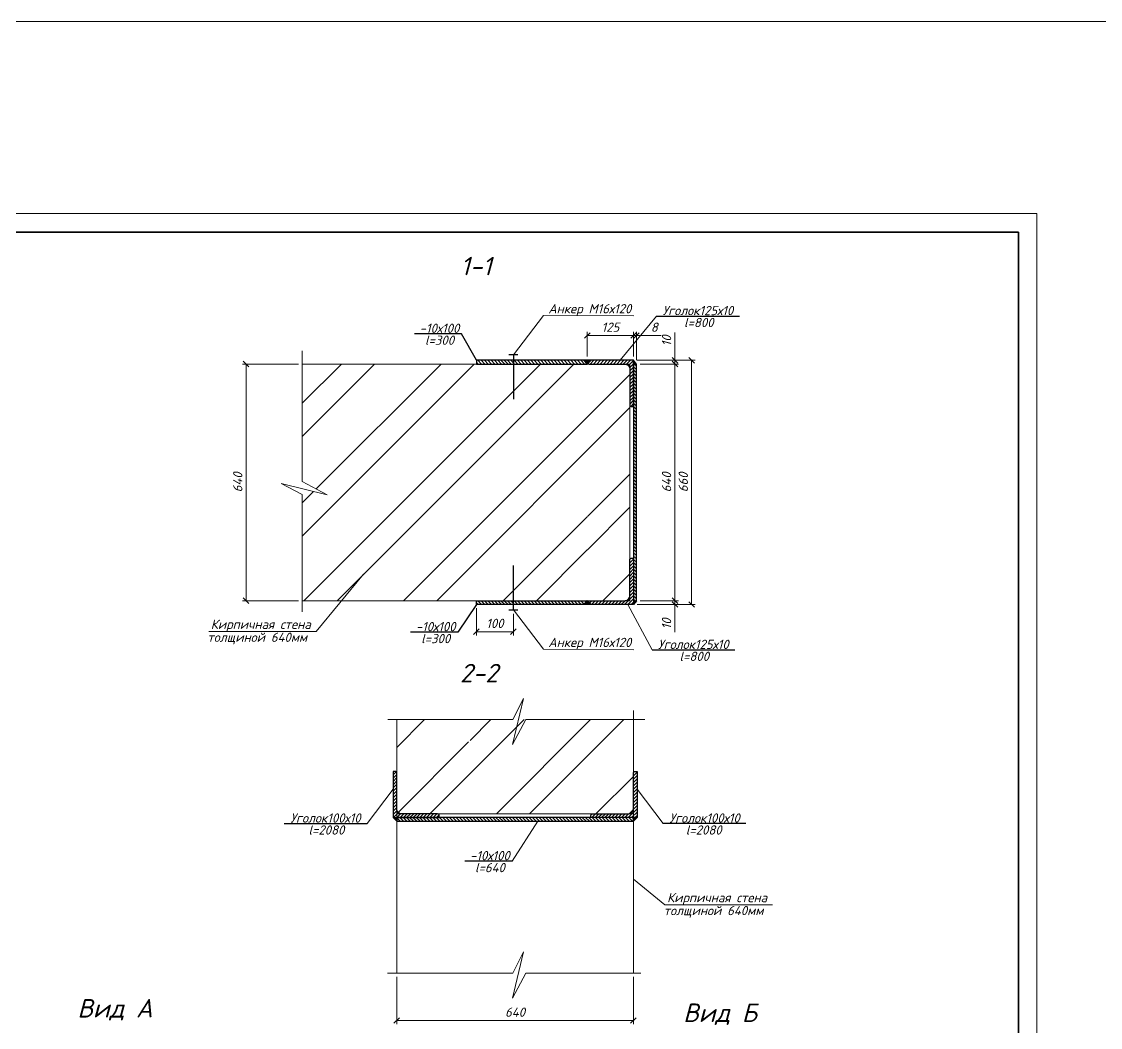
# Model space of a CAD drawing. Header units: millimetres. Extents: x 10124 to 8132345, y -95635 to 1386204.
# Drawn here: x 149752 to 152669, y 20851 to 23570 of the extents above; entities that cross this region are included whole.
import ezdxf

# ---------------------------------------------------------------- set-up
doc = ezdxf.new("R2010")
doc.units = ezdxf.units.MM
doc.layers.get('DEFPOINTS').update_dxf_attribs({"color": 1})
for name, color, linetype, lineweight in [('--дМой', 7, 'Continuous', 9), ('013', 7, 'Continuous', 13), ('030', 7, 'Continuous', 30)]:
    doc.layers.add(name, color=color, linetype=linetype, lineweight=lineweight)
doc.styles.add('10', font='isocpeui.ttf', dxfattribs={"height": 25})
doc.styles.add('GOST', font='isocpeur.TTF')
doc.dimstyles.new('10', dxfattribs={"dimtxt": 37.5, "dimasz": 15, "dimexe": 10, "dimexo": 10, "dimgap": 10, "dimtad": 1, "dimtxsty": '10', "dimblk": 'OBLIQUE', "dimcen": 2.5, "dimadec": 0, "dimazin": 0, "dimtfac": 1, "dimtmove": 0, "dimatfit": 3, "dimfxl": 1, "dimlwd": 15, "dimlwe": 15, "dimarcsym": 0})
pattern_1 = [(135, (36607.888, -6499.85), (-4.49012806, -4.49012806), [])]

# ---------------------------------------------------------------- blocks, each defined once
blk = doc.blocks.new('*U16')
at = {"color": 44, "lineweight": 20, "ltscale": 10}
for p, q in [((594, 420), (0, 420)), ((594, 0), (594, 420))]:
    blk.add_line(p, q, dxfattribs=at)
at = {"color": 137, "lineweight": 35, "ltscale": 10}
for p, q in [((589, 415), (20, 415)), ((589, 5), (589, 415))]:
    blk.add_line(p, q, dxfattribs=at)
at = {"color": 44, "lineweight": 13, "style": 'GOST', "oblique": 10, "width": 0.8}
for tag in ['ФОРМАТВЕРТ', 'ФОРМАТГОРИЗ']:
    blk.add_attdef(tag, (542.98, 1.6), '', height=2, dxfattribs=at)
blk = doc.blocks.new('*U768')
blk.add_lwpolyline([(-34.5, 90.5), (-29.1, 90.5, -0.414214), (-24.5, 85.9), (-24.5, -10.5, 0.414214), (-10.5, -24.5), (85.9, -24.5, -0.414214), (90.5, -29.1), (90.5, -34.5), (-34.5, -34.5)], format="xyb", close=True)
blk = doc.blocks.new('*U770')
blk.add_lwpolyline([(-34.5, 90.5), (-29.1, 90.5, -0.414214), (-24.5, 85.9), (-24.5, -10.5, 0.414214), (-10.5, -24.5), (85.9, -24.5, -0.414214), (90.5, -29.1), (90.5, -34.5), (-34.5, -34.5)], format="xyb", close=True)
blk = doc.blocks.new('_OBLIQUE')
at = {"color": 0, "linetype": 'ByBlock'}
blk.add_line((-0.5, -0.5), (0.5, 0.5), dxfattribs=at)
blk = doc.blocks.new('*D1368')
at = {"color": 0, "lineweight": 15, "ltscale": 100, "transparency": 16777216}
for p, q in [((150500.7, 22644.2), (150348.7, 22644.2)), ((150358.7, 22004.2), (150358.7, 22644.2)), ((150500.7, 22004.2), (150348.7, 22004.2))]:
    blk.add_line(p, q, dxfattribs=at)
at = {"layer": 'DEFPOINTS', "color": 0, "ltscale": 100, "transparency": 16777216}
for p in [(150358.7, 22644.2), (150510.7, 22644.2), (150510.7, 22004.2)]:
    blk.add_point(p, dxfattribs=at)
at = {"color": 0, "lineweight": 15, "ltscale": 100, "transparency": 16777216, "xscale": 15, "yscale": 15, "zscale": 15}
for p, rotation in [((150358.7, 22644.2), 90), ((150358.7, 22004.2), 270)]:
    blk.add_blockref('_OBLIQUE', p, dxfattribs=dict(at, rotation=rotation))
at = {"color": 0, "ltscale": 100, "transparency": 16777216, "insert": (150336.2, 22324.2), "char_height": 25, "attachment_point": 5, "rotation": 90, "style": '10'}
blk.add_mtext('640', dxfattribs=at)
blk = doc.blocks.new('*D1369')
at = {"color": 0, "lineweight": 15, "ltscale": 100, "transparency": 16777216}
for p, q in [((151281.6, 22664.2), (151281.6, 22731.2)), ((151406.6, 22664.2), (151406.6, 22731.2)), ((151406.6, 22721.2), (151281.6, 22721.2))]:
    blk.add_line(p, q, dxfattribs=at)
at = {"layer": 'DEFPOINTS', "color": 0, "ltscale": 100, "transparency": 16777216}
for p in [(151281.6, 22721.2), (151281.6, 22654.2), (151406.6, 22654.2)]:
    blk.add_point(p, dxfattribs=at)
at = {"color": 0, "lineweight": 15, "ltscale": 100, "transparency": 16777216, "xscale": 15, "yscale": 15, "zscale": 15, "rotation": 180}
blk.add_blockref('_OBLIQUE', (151281.6, 22721.2), dxfattribs=at)
at = {"color": 0, "lineweight": 15, "ltscale": 100, "transparency": 16777216, "xscale": 15, "yscale": 15, "zscale": 15}
blk.add_blockref('_OBLIQUE', (151406.6, 22721.2), dxfattribs=at)
at = {"color": 0, "ltscale": 100, "transparency": 16777216, "insert": (151344.1, 22743.7), "char_height": 25, "attachment_point": 5, "style": '10'}
blk.add_mtext('125', dxfattribs=at)
blk = doc.blocks.new('*D1370')
at = {"color": 0, "lineweight": 15, "ltscale": 100, "transparency": 16777216}
for p, q in [((151406.6, 22664.2), (151406.6, 22731.2)), ((151414.6, 22654.2), (151414.6, 22731.2)), ((151406.6, 22721.2), (151391.6, 22721.2)), ((151406.6, 22721.2), (151414.6, 22721.2)), ((151414.6, 22721.2), (151481.2, 22721.2))]:
    blk.add_line(p, q, dxfattribs=at)
at = {"layer": 'DEFPOINTS', "color": 0, "ltscale": 100, "transparency": 16777216}
for p in [(151414.6, 22721.2), (151406.6, 22654.2), (151414.6, 22644.2)]:
    blk.add_point(p, dxfattribs=at)
at = {"color": 0, "lineweight": 15, "ltscale": 100, "transparency": 16777216, "xscale": 15, "yscale": 15, "zscale": 15}
blk.add_blockref('_OBLIQUE', (151406.6, 22721.2), dxfattribs=at)
at = {"color": 0, "lineweight": 15, "ltscale": 100, "transparency": 16777216, "xscale": 15, "yscale": 15, "zscale": 15, "rotation": 180}
blk.add_blockref('_OBLIQUE', (151414.6, 22721.2), dxfattribs=at)
at = {"color": 0, "ltscale": 100, "transparency": 16777216, "insert": (151462.9, 22743.7), "char_height": 25, "attachment_point": 5, "style": '10'}
blk.add_mtext('8', dxfattribs=at)
blk = doc.blocks.new('*D1371')
at = {"color": 0, "lineweight": 15, "ltscale": 100, "transparency": 16777216}
for p, q in [((151424.6, 22004.2), (151528.5, 22004.2)), ((151518.5, 22004.2), (151518.5, 22019.2)), ((151518.5, 22004.2), (151518.5, 21994.2)), ((151416.6, 21994.2), (151528.5, 21994.2)), ((151518.5, 21994.2), (151518.5, 21919))]:
    blk.add_line(p, q, dxfattribs=at)
at = {"layer": 'DEFPOINTS', "color": 0, "ltscale": 100, "transparency": 16777216}
for p in [(151414.6, 22004.2), (151406.6, 21994.2), (151518.5, 21994.2)]:
    blk.add_point(p, dxfattribs=at)
at = {"color": 0, "lineweight": 15, "ltscale": 100, "transparency": 16777216, "xscale": 15, "yscale": 15, "zscale": 15}
for p, rotation in [((151518.5, 22004.2), 270), ((151518.5, 21994.2), 90)]:
    blk.add_blockref('_OBLIQUE', p, dxfattribs=dict(at, rotation=rotation))
at = {"color": 0, "ltscale": 100, "transparency": 16777216, "insert": (151496, 21941.6), "char_height": 25, "attachment_point": 5, "rotation": 90, "style": '10'}
blk.add_mtext('10', dxfattribs=at)
blk = doc.blocks.new('*D1372')
at = {"color": 0, "lineweight": 15, "ltscale": 100, "transparency": 16777216}
for p, q in [((151424.6, 22644.2), (151528.5, 22644.2)), ((151518.5, 22004.2), (151518.5, 22644.2)), ((151424.6, 22004.2), (151528.5, 22004.2))]:
    blk.add_line(p, q, dxfattribs=at)
at = {"layer": 'DEFPOINTS', "color": 0, "ltscale": 100, "transparency": 16777216}
for p in [(151414.6, 22644.2), (151518.5, 22644.2), (151414.6, 22004.2)]:
    blk.add_point(p, dxfattribs=at)
at = {"color": 0, "lineweight": 15, "ltscale": 100, "transparency": 16777216, "xscale": 15, "yscale": 15, "zscale": 15}
for p, rotation in [((151518.5, 22644.2), 90), ((151518.5, 22004.2), 270)]:
    blk.add_blockref('_OBLIQUE', p, dxfattribs=dict(at, rotation=rotation))
at = {"color": 0, "ltscale": 100, "transparency": 16777216, "insert": (151496, 22324.2), "char_height": 25, "attachment_point": 5, "rotation": 90, "style": '10'}
blk.add_mtext('640', dxfattribs=at)
blk = doc.blocks.new('*D1354')
at = {"color": 0, "lineweight": 15, "ltscale": 100, "transparency": 16777216}
for p, q in [((151518.5, 22654.2), (151518.5, 22729.4)), ((151416.6, 22654.2), (151528.5, 22654.2)), ((151424.6, 22644.2), (151528.5, 22644.2)), ((151518.5, 22644.2), (151518.5, 22654.2)), ((151518.5, 22644.2), (151518.5, 22629.2))]:
    blk.add_line(p, q, dxfattribs=at)
at = {"layer": 'DEFPOINTS', "color": 0, "ltscale": 100, "transparency": 16777216}
for p in [(151406.6, 22654.2), (151414.6, 22644.2), (151518.5, 22654.2)]:
    blk.add_point(p, dxfattribs=at)
at = {"color": 0, "lineweight": 15, "ltscale": 100, "transparency": 16777216, "xscale": 15, "yscale": 15, "zscale": 15}
for p, rotation in [((151518.5, 22654.2), 270), ((151518.5, 22644.2), 90)]:
    blk.add_blockref('_OBLIQUE', p, dxfattribs=dict(at, rotation=rotation))
at = {"color": 0, "ltscale": 100, "transparency": 16777216, "insert": (151496, 22706.8), "char_height": 25, "attachment_point": 5, "rotation": 90, "style": '10'}
blk.add_mtext('10', dxfattribs=at)
blk = doc.blocks.new('*D1355')
at = {"color": 0, "lineweight": 15, "ltscale": 100, "transparency": 16777216}
for p, q in [((151416.6, 22654.2), (151573.7, 22654.2)), ((151563.7, 21994.2), (151563.7, 22654.2)), ((151416.6, 21994.2), (151573.7, 21994.2))]:
    blk.add_line(p, q, dxfattribs=at)
at = {"layer": 'DEFPOINTS', "color": 0, "ltscale": 100, "transparency": 16777216}
for p in [(151406.6, 22654.2), (151563.7, 22654.2), (151406.6, 21994.2)]:
    blk.add_point(p, dxfattribs=at)
at = {"color": 0, "lineweight": 15, "ltscale": 100, "transparency": 16777216, "xscale": 15, "yscale": 15, "zscale": 15}
for p, rotation in [((151563.7, 22654.2), 90), ((151563.7, 21994.2), 270)]:
    blk.add_blockref('_OBLIQUE', p, dxfattribs=dict(at, rotation=rotation))
at = {"color": 0, "ltscale": 100, "transparency": 16777216, "insert": (151541.2, 22324.2), "char_height": 25, "attachment_point": 5, "rotation": 90, "style": '10'}
blk.add_mtext('660', dxfattribs=at)
blk = doc.blocks.new('*D1378')
at = {"color": 0, "lineweight": 15, "ltscale": 100, "transparency": 16777216}
for p, q in [((150981.6, 21984.2), (150981.6, 21910.5)), ((151081.6, 21969.2), (151081.6, 21910.5)), ((150981.6, 21920.5), (151081.6, 21920.5))]:
    blk.add_line(p, q, dxfattribs=at)
at = {"layer": 'DEFPOINTS', "color": 0, "ltscale": 100, "transparency": 16777216}
for p in [(150981.6, 21994.2), (151081.6, 21979.2), (151081.6, 21920.5)]:
    blk.add_point(p, dxfattribs=at)
at = {"color": 0, "lineweight": 15, "ltscale": 100, "transparency": 16777216, "xscale": 15, "yscale": 15, "zscale": 15, "rotation": 180}
blk.add_blockref('_OBLIQUE', (150981.6, 21920.5), dxfattribs=at)
at = {"color": 0, "lineweight": 15, "ltscale": 100, "transparency": 16777216, "xscale": 15, "yscale": 15, "zscale": 15}
blk.add_blockref('_OBLIQUE', (151081.6, 21920.5), dxfattribs=at)
at = {"color": 0, "ltscale": 100, "transparency": 16777216, "insert": (151031.6, 21943), "char_height": 25, "attachment_point": 5, "style": '10'}
blk.add_mtext('100', dxfattribs=at)
blk = doc.blocks.new('*D1347')
at = {"color": 0, "lineweight": 15, "ltscale": 100, "transparency": 16777216}
for p, q in [((150766.2, 20987.4), (150766.2, 20859.5)), ((151406.2, 20987.4), (151406.2, 20859.5)), ((150766.2, 20869.5), (151406.2, 20869.5))]:
    blk.add_line(p, q, dxfattribs=at)
at = {"layer": 'DEFPOINTS', "color": 0, "ltscale": 100, "transparency": 16777216}
for p in [(150766.2, 20997.4), (151406.2, 20997.4), (151406.2, 20869.5)]:
    blk.add_point(p, dxfattribs=at)
at = {"color": 0, "lineweight": 15, "ltscale": 100, "transparency": 16777216, "xscale": 15, "yscale": 15, "zscale": 15, "rotation": 180}
blk.add_blockref('_OBLIQUE', (150766.2, 20869.5), dxfattribs=at)
at = {"color": 0, "lineweight": 15, "ltscale": 100, "transparency": 16777216, "xscale": 15, "yscale": 15, "zscale": 15}
blk.add_blockref('_OBLIQUE', (151406.2, 20869.5), dxfattribs=at)
at = {"color": 0, "ltscale": 100, "transparency": 16777216, "insert": (151086.2, 20892), "char_height": 25, "attachment_point": 5, "style": '10'}
blk.add_mtext('640', dxfattribs=at)

msp = doc.modelspace()

# ---------------------------------------------------------------- hatches: boundary and pattern name
at = {"layer": '--дМой', "ltscale": 100}
h = msp.add_hatch(color=256, dxfattribs=at)
h.dxf.hatch_style = 1
h.paths.add_polyline_path([(150766.232, 21418.009), (150756.232, 21418.009), (150766.232, 21408.009)])
h = msp.add_hatch(dxfattribs=at)
h.set_pattern_fill('ANSI31', color=256, scale=2, angle=90)
h.set_pattern_definition([(135, (150766.232, 21408.0086), (-4.49013, -4.49013), [])])
h.paths.add_polyline_path([(151406.232, 21418.009), (151051.232, 21418.009), (150766.232, 21418.009), (150766.232, 21408.009), (151406.232, 21408.009)])
h = msp.add_hatch(color=256, dxfattribs=at)
h.dxf.hatch_style = 1
h.paths.add_polyline_path([(151406.232, 21418.009), (151416.232, 21418.009), (151406.232, 21408.009)])
at = {"layer": '013', "ltscale": 100}
h = msp.add_hatch(dxfattribs=at)
h.set_pattern_fill('ANSI32', color=256, scale=20)
h.set_pattern_definition([(45, (28825.53, -7009.4), (-134.70384, 134.70384), []), (45, (28915.34, -7009.4), (-134.70384, 134.70384), [])])
edge = h.paths.add_edge_path()
edge.add_arc((151382.587, 22630.19), 14, 0, 90)
edge.add_line((151382.587, 22644.19), (151286.187, 22644.19))
edge.add_line((151286.187, 22644.19), (151282.193, 22644.19))
edge.add_line((151282.193, 22644.19), (151281.587, 22643.584))
edge.add_line((151281.587, 22643.584), (151280.98, 22644.19))
edge.add_line((151280.98, 22644.19), (150981.587, 22644.19))
edge.add_line((150981.587, 22644.19), (150510.675, 22644.19))
edge.add_line((150510.675, 22644.19), (150510.675, 22326.759))
edge.add_line((150510.675, 22326.759), (150577.915, 22290.862))
edge.add_line((150577.915, 22290.862), (150453.383, 22320.774))
edge.add_line((150453.383, 22320.774), (150510.675, 22291.738))
edge.add_line((150510.675, 22291.738), (150510.675, 22004.19))
edge.add_line((150510.675, 22004.19), (151280.98, 22004.19))
edge.add_line((151280.98, 22004.19), (151281.587, 22284.797))
edge.add_line((151281.587, 22284.797), (151282.193, 22004.19))
edge.add_line((151282.193, 22004.19), (151382.587, 22004.19))
edge.add_arc((151382.587, 22018.19), 14, 270, 360)
edge.add_line((151396.587, 22018.19), (151396.587, 22394.59))
edge.add_line((151396.587, 22394.59), (151396.587, 22630.19))
h = msp.add_hatch(dxfattribs=at)
h.set_pattern_fill('ANSI31', color=256, scale=2, angle=90)
h.set_pattern_definition(pattern_1)
h.paths.add_polyline_path([(151270.98, 22654.19), (150981.587, 22654.19), (150981.587, 22644.19), (151280.98, 22644.19)])
h = msp.add_hatch(color=256, dxfattribs=at)
h.dxf.hatch_style = 1
h.paths.add_polyline_path([(151270.98, 22654.19), (151292.193, 22654.19), (151281.587, 22643.584)])
h = msp.add_hatch(dxfattribs=at)
h.set_pattern_fill('ANSI31', color=256, scale=2)
h.set_pattern_definition([(45, (151394.507, 22641.714), (-4.49013, 4.49013), [])])
h.paths.add_polyline_path([(151396.587, 22644.19), (151382.587, 22644.19, -0.41421356), (151396.587, 22630.19)], flags=17)
h.paths.add_polyline_path([(151406.587, 22654.19), (151281.587, 22654.19), (151281.587, 22648.79, 0.41421356), (151286.187, 22644.19), (151382.587, 22644.19), (151396.587, 22644.19), (151396.587, 22533.79, 0.41421356), (151401.187, 22529.19), (151406.587, 22529.19)])
h = msp.add_hatch(color=256, dxfattribs=at)
h.dxf.hatch_style = 1
h.paths.add_polyline_path([(151414.587, 22644.19), (151406.587, 22644.19), (151406.587, 22654.19)])
h = msp.add_hatch(dxfattribs=at)
h.set_pattern_fill('ANSI31', color=256, scale=2, angle=90)
h.set_pattern_definition(pattern_1)
h.paths.add_polyline_path([(151414.587, 22644.19), (151406.587, 22644.19), (151406.587, 22004.19), (151414.587, 22004.19)])
h = msp.add_hatch(dxfattribs=at)
h.set_pattern_fill('ANSI31', color=256, scale=2)
h.set_pattern_definition([(45, (151395.0226, 22006.625), (-4.49013, 4.49013), [])])
h.paths.add_polyline_path([(151396.587, 22018.19, -0.41421356), (151382.587, 22004.19), (151396.587, 22004.19)], flags=17)
h.paths.add_polyline_path([(151406.587, 22119.19), (151401.187, 22119.19, 0.41421356), (151396.587, 22114.59), (151396.587, 22018.19), (151396.587, 22004.19), (151286.187, 22004.19, 0.41421356), (151281.587, 21999.59), (151281.587, 21994.19), (151406.587, 21994.19)])
h = msp.add_hatch(dxfattribs=at)
h.set_pattern_fill('ANSI31', color=256, scale=2, angle=90)
h.set_pattern_definition([(135, (36607.888, -7149.85), (-4.49012806, -4.49012806), [])])
h.paths.add_polyline_path([(151270.98, 22004.19), (150981.587, 22004.19), (150981.587, 21994.19), (151280.98, 21994.19)])
h = msp.add_hatch(color=256, dxfattribs=at)
h.dxf.hatch_style = 1
h.paths.add_polyline_path([(151270.98, 21994.19), (151292.193, 21994.19), (151281.587, 22004.797)])
h = msp.add_hatch(color=256, dxfattribs=at)
h.dxf.hatch_style = 1
h.paths.add_polyline_path([(151414.587, 22004.19), (151406.587, 22004.19), (151406.587, 21994.19)])
h = msp.add_hatch(dxfattribs=at)
h.set_pattern_fill('ANSI32', color=256, scale=20)
h.set_pattern_definition([(45, (150766.23, 21428), (-134.704, 134.704), []), (45, (150856.03, 21428), (-134.704, 134.704), [])])
edge = h.paths.add_edge_path()
edge.add_line((151406.232, 21538.409), (151406.232, 21682.73))
edge.add_line((151406.232, 21682.73), (150994.889, 21682.73))
edge.add_line((150994.889, 21682.73), (150958.992, 21615.49))
edge.add_line((150958.992, 21615.49), (150988.904, 21740.022))
edge.add_line((150988.904, 21740.022), (150959.868, 21682.73))
edge.add_line((150959.868, 21682.73), (150766.232, 21682.73))
edge.add_line((150766.232, 21682.73), (150766.232, 21442.009))
edge.add_arc((150780.232, 21442.009), 14, 180, 270)
edge.add_line((150780.232, 21428.009), (150876.632, 21428.009))
edge.add_line((150876.632, 21428.009), (151392.232, 21428.009))
edge.add_arc((151392.232, 21442.009), 14, 270, 360)
edge.add_line((151406.232, 21442.009), (151406.232, 21538.409))
h = msp.add_hatch(dxfattribs=at)
h.set_pattern_fill('ANSI31', color=256, scale=2)
h.set_pattern_definition([(45, (151164.668, 21430.443), (-4.49013, 4.49013), [])])
h.paths.add_polyline_path([(150766.232, 21442.009, 0.41421356), (150780.232, 21428.009), (150766.232, 21428.009)], flags=17)
h.paths.add_polyline_path([(150756.232, 21543.009), (150761.632, 21543.009, -0.41421356), (150766.232, 21538.409), (150766.232, 21442.009), (150766.232, 21428.009), (150876.632, 21428.009, -0.41421356), (150881.232, 21423.409), (150881.232, 21418.009), (150756.232, 21418.009)])
h = msp.add_hatch(dxfattribs=at)
h.set_pattern_fill('ANSI31', color=256, scale=2)
h.set_pattern_definition([(45, (151404.668, 21430.443), (-4.49013, 4.49013), [])])
h.paths.add_polyline_path([(151406.232, 21442.009, -0.41421356), (151392.232, 21428.009), (151406.232, 21428.009)], flags=17)
h.paths.add_polyline_path([(151416.232, 21543.009), (151410.832, 21543.009, 0.41421356), (151406.232, 21538.409), (151406.232, 21442.009), (151406.232, 21428.009), (151295.832, 21428.009, 0.41421356), (151291.232, 21423.409), (151291.232, 21418.009), (151416.232, 21418.009)])

# ---------------------------------------------------------------- linework, layer by layer
at = {"ltscale": 100}
for p, q in [((151469.14, 22773.706), (151692.881, 22773.706)), ((150941.784, 22725.854), (150813.893, 22725.854)), ((150981.587, 22654.19), (150941.784, 22725.854)), ((151094.087, 22669.19), (151069.087, 22669.19)), ((151081.587, 22669.19), (151081.587, 22549.19)), ((151270.98, 22654.19), (151281.587, 22643.584)), ((151292.193, 22654.19), (151270.98, 22654.19)), ((151281.587, 22643.584), (151292.193, 22654.19)), ((151414.587, 22644.19), (151406.587, 22654.19)), ((151081.587, 21979.19), (151081.587, 22099.19)), ((151270.98, 21994.19), (151281.587, 22004.797)), ((151281.587, 22004.797), (151292.193, 21994.19)), ((151414.587, 22004.19), (151406.587, 21994.19)), ((150981.587, 21994.19), (150931.396, 21919.228)), ((151069.087, 21979.19), (151094.087, 21979.19)), ((151292.193, 21994.19), (151270.98, 21994.19)), ((150931.396, 21919.228), (150803.505, 21919.228)), ((151456.929, 21871.271), (151680.671, 21871.271)), ((150462.036, 21401.749), (150685.778, 21401.749)), ((151710.428, 21401.749), (151486.687, 21401.749)), ((151078.13, 21300.099), (150950.239, 21300.099))]:
    msp.add_line(p, q, dxfattribs=at)
at = {"layer": '013', "ltscale": 100}
for p, q in [((151370.831, 22654.19), (151469.14, 22773.706)), ((151456.929, 21871.271), (151390.91, 21994.19)), ((150685.778, 21401.749), (150756.232, 21495.062)), ((151486.687, 21401.749), (151416.232, 21495.062)), ((150766.232, 21408.009), (150756.232, 21418.009)), ((150766.232, 21428.009), (151406.232, 21428.009)), ((151406.232, 21408.009), (151416.232, 21418.009)), ((151078.13, 21300.099), (151147.775, 21408.009))]:
    msp.add_line(p, q, dxfattribs=at)
at = {"layer": '013', "ltscale": 30}
for p, q in [((150766.232, 20997.375), (150766.232, 21682.73)), ((151406.232, 20997.375), (151406.232, 21707.203))]:
    msp.add_line(p, q, dxfattribs=at)
at = {"layer": '013', "ltscale": 100}
msp.add_lwpolyline([(122040.613, 17164.475), (153364.451, 17164.475), (153364.451, 23569.947), (122040.613, 23569.947)], close=True, dxfattribs=at)
for points in [[(151081.587, 22669.19), (151162.914, 22775.225), (151407.563, 22774.012)], [(150510.675, 21974.665), (150510.675, 22291.738), (150453.383, 22320.774), (150577.915, 22290.862), (150510.675, 22326.759), (150510.675, 22679.757)], [(150510.675, 22644.19), (151396.587, 22644.19), (151396.587, 22004.19), (150510.675, 22004.19)], [(150676.108, 22076.48), (150548.192, 21921.113), (150257.539, 21921.113)], [(151081.587, 21979.19), (151162.914, 21873.148), (151407.563, 21871.935)], [(150742.32, 21682.73), (151079.868, 21682.73), (151108.904, 21740.022), (151078.992, 21615.49), (151114.889, 21682.73), (151436.756, 21682.73)], [(151406.232, 21251.845), (151491.703, 21182.267), (151782.356, 21182.267)], [(150741.027, 20997.375), (151079.868, 20997.375), (151108.904, 21054.667), (151078.992, 20930.135), (151114.889, 20997.375), (151426.753, 20997.375)]]:
    msp.add_lwpolyline(points, dxfattribs=at)
at = {"layer": '030', "ltscale": 100}
for points in [[(151281.587, 22654.19), (150981.587, 22654.19), (150981.587, 22644.19), (151281.587, 22644.19), (151281.587, 22654.19)], [(151406.587, 22284.19), (151406.587, 22004.19), (151414.587, 22004.19), (151414.587, 22644.19), (151406.587, 22644.19), (151406.587, 22284.19)], [(151281.587, 21994.19), (150981.587, 21994.19), (150981.587, 22004.19), (151281.587, 22004.19), (151281.587, 21994.19)], [(150766.232, 21418.009), (150766.232, 21408.009), (151406.232, 21408.009), (151406.232, 21418.009), (150766.232, 21418.009)]]:
    msp.add_lwpolyline(points, dxfattribs=at)

# ---------------------------------------------------------------- block references
at = {"xscale": 10, "yscale": 10, "zscale": 10}
msp.add_blockref('*U16', (146557.521, 18850.822), dxfattribs=at)
at = {"layer": '030', "xscale": -1}
for name, p, rotation in [('*U770', (151372.087, 22619.69), 90), ('*U768', (150790.732, 21452.509), 270)]:
    msp.add_blockref(name, p, dxfattribs=dict(at, rotation=rotation))
at = {"layer": '030', "rotation": 90}
for p in [(151372.087, 22028.69), (151381.732, 21452.509)]:
    msp.add_blockref('*U768', p, dxfattribs=at)

# ---------------------------------------------------------------- texts
at = {"color": 0, "lineweight": 9, "attachment_point": 5, "style": '10'}
for s, insert, char_height, width in [('\\pxi1.23419;1-1', (150949.972, 22909.012), 50, 2395.44136), ('\\pxi1.23419;Кирпичная стена ', (150383.104, 21937.132), 25, 2395.44136), ('\\pxi1.23419;толщиной 640мм', (150373.416, 21902.065), 25, 2395.44136), ('\\pxi1.23419;2-2', (150957.633, 21808.605), 50, 2395.44136), ('\\pxi1.23419;Кирпичная стена ', (151617.268, 21198.286), 25, 2395.44136), ('\\pxi1.23419;толщиной 640мм', (151607.58, 21163.219), 25, 2395.44136), ('\\pxi1.23419;Вид А', (149973.307, 20898.501), 50, 295.72287), ('\\pxi1.23419;Вид Б', (151609.68, 20886.353), 50, 295.72287)]:
    msp.add_mtext(s, dxfattribs=dict(at, insert=insert, char_height=char_height, width=width))
at = {"ltscale": 100, "char_height": 25, "attachment_point": 5, "style": '10'}
for s, insert in [('Анкер М16х120', (151288.415, 22790.262)), ('Уголок125х10', (151580.69, 22788.743)), ('l=800', (151583.097, 22756.369)), ('-10х100', (150881.886, 22740.891)), ('l=300', (150881.886, 22708.517)), ('-10х100', (150871.498, 21934.265)), ('l=300', (150871.498, 21901.89)), ('Анкер М16х120', (151288.415, 21888.185)), ('Уголок125х10', (151568.48, 21886.308)), ('l=800', (151570.887, 21853.933)), ('Уголок100х10', (150573.587, 21416.786)), ('Уголок100х10', (151598.877, 21416.786)), ('l=2080', (150575.994, 21384.411)), ('l=2080', (151596.47, 21384.411)), ('-10х100', (151018.231, 21315.136)), ('l=640', (151018.231, 21282.761))]:
    msp.add_mtext(s, dxfattribs=dict(at, insert=insert))

# ---------------------------------------------------------------- dimensions: what is measured, and where the dimension line sits
at = {"ltscale": 100}
for base, p1, p2, picture, middle in [((151281.587, 22721.17), (151406.587, 22654.19), (151281.587, 22654.19), '*D1369', (151344.087, 22743.67)), ((151414.587, 22721.17), (151406.587, 22654.19), (151414.587, 22644.19), '*D1370', (151462.901, 22743.67)), ((151081.587, 21920.519), (150981.587, 21994.19), (151081.587, 21979.19), '*D1378', (151031.587, 21943.019)), ((151406.232, 20869.517), (150766.232, 20997.375), (151406.232, 20997.375), '*D1347', (151086.232, 20892.017))]:
    dim = msp.add_linear_dim(base=base, p1=p1, p2=p2, dimstyle='10', dxfattribs=at)
    dim.commit()
    dim.dimension.update_dxf_attribs({"geometry": picture, "text_midpoint": middle})
for base, p1, p2, picture, middle in [((151518.453, 22654.19), (151414.587, 22644.19), (151406.587, 22654.19), '*D1354', (151495.953, 22706.776)), ((150358.72, 22644.19), (150510.675, 22004.19), (150510.675, 22644.19), '*D1368', (150336.22, 22324.19)), ((151563.677, 22654.19), (151406.587, 21994.19), (151406.587, 22654.19), '*D1355', (151541.177, 22324.19)), ((151518.453, 22644.19), (151414.587, 22004.19), (151414.587, 22644.19), '*D1372', (151495.953, 22324.19)), ((151518.453, 21994.19), (151414.587, 22004.19), (151406.587, 21994.19), '*D1371', (151495.953, 21941.605))]:
    dim = msp.add_linear_dim(base=base, p1=p1, p2=p2, angle=90, dimstyle='10', dxfattribs=at)
    dim.commit()
    dim.dimension.update_dxf_attribs({"geometry": picture, "text_midpoint": middle})

doc.saveas('drawing.dxf')
